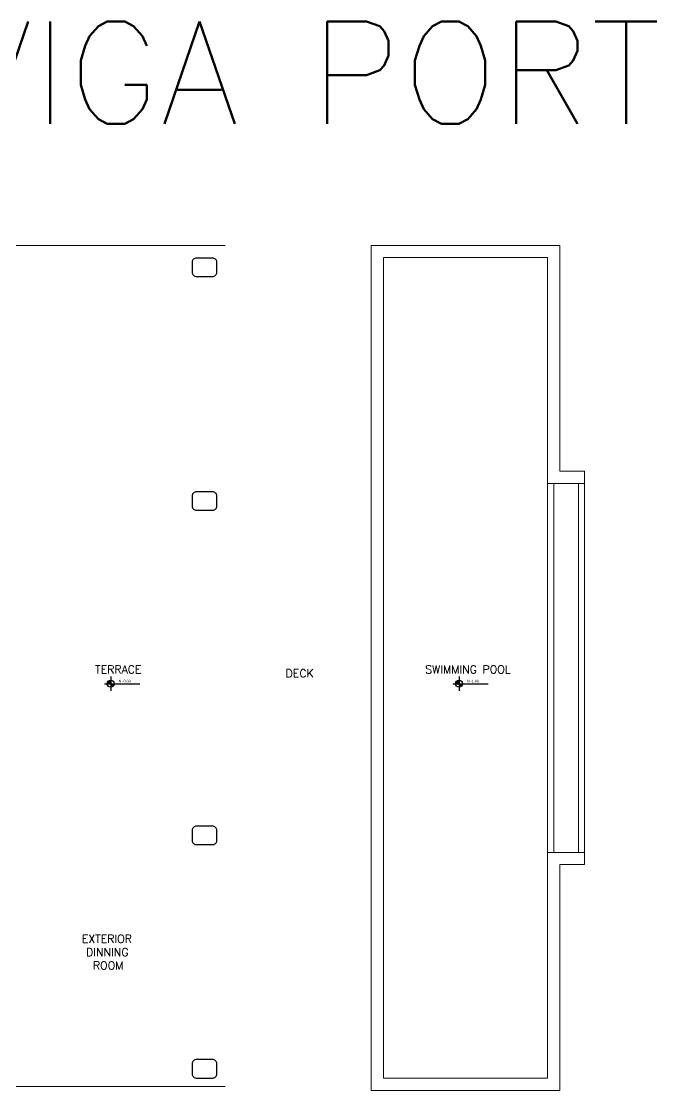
# Model space of a CAD drawing. Header units: metres. Extents: x -44 to 358, y -246 to 48.
# Drawn here: x 47.58 to 63.33, y -85.34 to -59.28 of the extents above; entities that cross this region are included whole.
import ezdxf

# ---------------------------------------------------------------- set-up
doc = ezdxf.new("R2010")
doc.units = ezdxf.units.M
doc.header["$LTSCALE"] = 0.3
doc.layers.add('A-WALL', color=7, linetype='Continuous', lineweight=30)
doc.layers.add('piso', color=251, linetype='Continuous', lineweight=18)
doc.layers.add('DIMTEXTO', color=4, linetype='Continuous')
doc.layers.add('TEXTOS', color=4, linetype='Continuous')
doc.layers.add('pisos', color=253, linetype='Continuous', lineweight=0, transparency=0.1)
doc.styles.add('ESC100-2mm', font='arial.ttf', dxfattribs={"height": 0.15})
doc.styles.add('SIMPLEX', font='simplex_.ttf', dxfattribs={"height": 0.2})

msp = doc.modelspace()

# ---------------------------------------------------------------- hatches: boundary and pattern name
at = {"layer": 'TEXTOS', "true_color": 0xffffff, "transparency": 33554534}
h = msp.add_hatch(color=7, dxfattribs=at)
h.dxf.hatch_style = 1
h.paths.add_polyline_path([(49.7566783, -75.3349683, 0.4142135624), (49.6701331, -75.4215135), (49.7566783, -75.4215135)])
h.paths.add_polyline_path([(49.8432234, -75.4215135), (49.7566783, -75.4215135), (49.7566783, -75.5080587, 0.4142135624)])
h = msp.add_hatch(color=7, dxfattribs=at)
h.dxf.hatch_style = 1
h.paths.add_polyline_path([(58.2437561, -75.3349683, 0.4142135624), (58.157211, -75.4215135), (58.2437561, -75.4215135)])
h.paths.add_polyline_path([(58.3303013, -75.4215135), (58.2437561, -75.4215135), (58.2437561, -75.5080587, 0.4142135624)])

# ---------------------------------------------------------------- linework, layer by layer
at = {"layer": 'A-WALL', "color": 7, "true_color": 0xffffff}
for points in [[(52.241985, -65.0475593), (51.841985, -65.0475593, 0.4142135624), (51.741985, -65.1475593), (51.741985, -65.3975593, 0.4142135624), (51.841985, -65.4975593), (52.241985, -65.4975593, 0.4142135624), (52.341985, -65.3975593), (52.341985, -65.1475593, 0.4142135624)], [(52.241985, -70.7454286), (51.841985, -70.7454286, 0.4142135624), (51.741985, -70.8454286), (51.741985, -71.0954286, 0.4142135624), (51.841985, -71.1954286), (52.241985, -71.1954286, 0.4142135624), (52.341985, -71.0954286), (52.341985, -70.8454286, 0.4142135624)], [(52.241985, -78.8945062), (51.841985, -78.8945062, 0.4142135624), (51.741985, -78.9945062), (51.741985, -79.2445062, 0.4142135624), (51.841985, -79.3445062), (52.241985, -79.3445062, 0.4142135624), (52.341985, -79.2445062), (52.341985, -78.9945062, 0.4142135624)], [(52.241985, -84.5823755), (51.841985, -84.5823755, 0.4142135624), (51.741985, -84.6823755), (51.741985, -84.9323755, 0.4142135624), (51.841985, -85.0323755), (52.241985, -85.0323755, 0.4142135624), (52.341985, -84.9323755), (52.341985, -84.6823755, 0.4142135624)]]:
    msp.add_lwpolyline(points, format="xyb", close=True, dxfattribs=at)
at = {"layer": 'piso', "color": 7, "true_color": 0xffffff}
for p, q in [((42.691985, -64.7454286), (52.541985, -64.7454286)), ((60.4038057, -70.5454286), (60.4038057, -79.5345062)), ((60.5538057, -70.5454286), (60.5538057, -79.5345062)), ((61.1538057, -70.5454286), (61.1538057, -79.5345062)), ((61.3038057, -70.5454286), (61.3038057, -79.5345062)), ((42.691985, -85.2345062), (52.541985, -85.2345062))]:
    msp.add_line(p, q, dxfattribs=at)
at = {"layer": 'pisos', "color": 7, "true_color": 0xffffff}
msp.add_lwpolyline([(61.3038057, -79.5317453), (60.4038057, -79.5317453), (60.4038057, -85.0385869), (56.4038057, -85.0385869), (56.4038057, -65.0385869), (60.4038057, -65.0385869), (60.4038057, -70.5454286), (61.3038057, -70.5454286), (61.3038057, -70.2454286), (60.7038057, -70.2454286), (60.7038057, -64.7385869), (56.1038057, -64.7385869), (56.1038057, -85.3385869), (60.7038057, -85.3385869), (60.7038057, -79.8317453), (61.3038057, -79.8317453), (61.3038057, -79.5317453)], dxfattribs=at)
at = {"layer": 'TEXTOS', "color": 7, "true_color": 0xffffff}
for p, q in [((49.7566783, -75.2475356), (49.7566783, -75.5954915)), ((58.2437561, -75.2475356), (58.2437561, -75.5954915)), ((49.6028628, -75.4215135), (50.4637368, -75.4215135)), ((58.0899407, -75.4215135), (58.9508147, -75.4215135))]:
    msp.add_line(p, q, dxfattribs=at)
for centre in [(49.7566783, -75.4215135), (58.2437561, -75.4215135)]:
    msp.add_circle(centre, 0.0865452, dxfattribs=at)

# ---------------------------------------------------------------- texts
at = {"layer": 'DIMTEXTO', "color": 2, "insert": (30.385918, -60.6494551), "char_height": 2.4999, "attachment_point": 4, "style": 'SIMPLEX'}
msp.add_mtext('{\\Fromans|c0;PARA LA VIGA PORTICO "10Y" VER SECCION ARQUITECTONICA TIPO Z}', dxfattribs=at)
at = {"layer": 'TEXTOS', "color": 7, "true_color": 0xffffff, "char_height": 0.195, "width": 3.404876512, "attachment_point": 7}
for s, insert in [('{\\Fromans|c0; TERRACE}', (49.2446703, -75.1705259)), ('{\\Fromans|c0; SWIMMING POOL}', (57.2865416, -75.1706267)), ('{\\Fromans|c0; DECK}', (53.8851703, -75.2654879)), ('\\pi1.05708;{\\Fromans|c0;EXTERIOR\\P\\pi1.15922;DINNING \\P\\pi1.32637;ROOM}', (47.9965512, -82.3872241))]:
    msp.add_mtext(s, dxfattribs=dict(at, insert=insert))
at = {"layer": 'TEXTOS', "color": 7, "true_color": 0xffffff, "char_height": 0.065, "attachment_point": 1, "style": 'ESC100-2mm'}
for s, insert in [('{\\Ftxt|c0;N -0.03}', (49.949646, -75.3261263)), ('{\\Ftxt|c0;N -1.60}', (58.4367239, -75.3261263))]:
    msp.add_mtext_dynamic_manual_height_columns(s, width=2.216942069, gutter_width=0.5, heights=[0], dxfattribs=dict(at, insert=insert))

doc.saveas('drawing.dxf')
